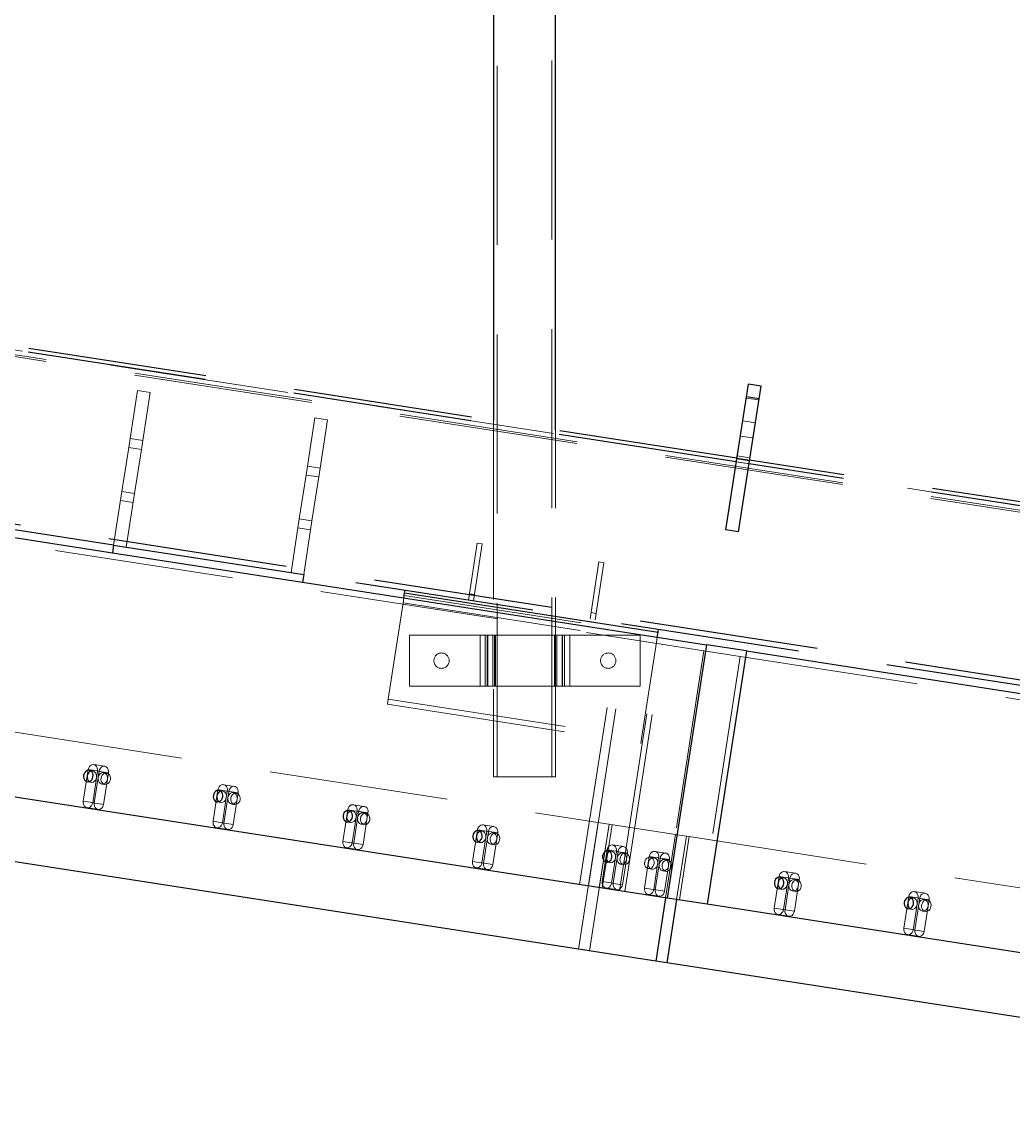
# Model space of a CAD drawing. Header units: millimetres. Extents: x 122 to 2816, y -707 to 556.
# Drawn here: x 641.64 to 648.67, y 300.63 to 308.33 of the extents above; entities that cross this region are included whole.
import ezdxf

# ---------------------------------------------------------------- set-up
doc = ezdxf.new("R2010")
doc.units = ezdxf.units.MM
doc.linetypes.add('HIDDEN', pattern=[1.905, 1.27, -0.635])

msp = doc.modelspace()

# ---------------------------------------------------------------- linework, layer by layer
at = {"color": 7, "linetype": 'HIDDEN', "lineweight": 18}
for p, q in [((645.00863, 327.067877), (645.00863, 302.976968)), ((645.397357, 302.976968), (645.397357, 327.067877)), ((666.28329, 302.133832), (627.20335, 308.183726)), ((666.285327, 302.146988), (627.205386, 308.196883)), ((627.210234, 308.228194), (666.290174, 302.1783)), ((642.40713, 305.37472), (642.460025, 305.716404)), ((642.549864, 305.702496), (642.460025, 305.716404)), ((642.496969, 305.360812), (642.549864, 305.702496)), ((646.865164, 305.648725), (646.775325, 305.662633)), ((643.664875, 305.18001), (643.717771, 305.521695)), ((643.80761, 305.507787), (643.717771, 305.521695)), ((643.754714, 305.166102), (643.80761, 305.507787)), ((644.983448, 305.503699), (644.983448, 302.976968)), ((646.750291, 305.500923), (646.84013, 305.487015)), ((645.422539, 302.976968), (645.422539, 305.435724)), ((646.82344, 305.379209), (646.733601, 305.393116)), ((642.349108, 304.999918), (642.397296, 305.311194)), ((642.397296, 305.311194), (642.40713, 305.37472)), ((642.487135, 305.297286), (642.397296, 305.311194)), ((642.496969, 305.360812), (642.40713, 305.37472)), ((642.487135, 305.297286), (642.496969, 305.360812)), ((642.438946, 304.98601), (642.487135, 305.297286)), ((646.708567, 305.231406), (646.798406, 305.217499)), ((646.799057, 305.221703), (646.709218, 305.235611)), ((646.799197, 305.222606), (646.709358, 305.236514)), ((646.801501, 305.237491), (646.711662, 305.251399)), ((643.655041, 305.116485), (643.664875, 305.18001)), ((643.754714, 305.166102), (643.664875, 305.18001)), ((643.74488, 305.102577), (643.754714, 305.166102)), ((646.795123, 305.196293), (646.705284, 305.210201)), ((643.606853, 304.805208), (643.655041, 305.116485)), ((643.74488, 305.102577), (643.655041, 305.116485)), ((643.696692, 304.791301), (643.74488, 305.102577)), ((642.290102, 304.618763), (642.349108, 304.999918)), ((642.438946, 304.98601), (642.349108, 304.999918)), ((642.429112, 304.922484), (642.339273, 304.936392)), ((642.379941, 304.604856), (642.438946, 304.98601)), ((639.995172, 304.872846), (646.475446, 303.869647)), ((643.547847, 304.424054), (643.606853, 304.805208)), ((643.696692, 304.791301), (643.606853, 304.805208)), ((643.637686, 304.410146), (643.696692, 304.791301)), ((643.686857, 304.727775), (643.597018, 304.741683)), ((644.868177, 304.63362), (644.805592, 304.229345)), ((644.904113, 304.628057), (644.841528, 304.223782)), ((644.904113, 304.628057), (644.868177, 304.63362)), ((645.730631, 304.500105), (645.668046, 304.09583)), ((645.766567, 304.494542), (645.703982, 304.090267)), ((645.766567, 304.494542), (645.730631, 304.500105)), ((644.34249, 304.209045), (644.348053, 304.244981)), ((644.350834, 304.262948), (646.147613, 303.984792)), ((644.848482, 304.268701), (644.812546, 304.274264)), ((644.23679, 303.526269), (644.34249, 304.209045)), ((644.34249, 304.209045), (646.139269, 303.930889)), ((645.710935, 304.135186), (645.675, 304.140749)), ((645.59402, 302.212255), (645.872176, 304.009034)), ((644.387926, 303.981706), (644.387926, 303.61807)), ((644.387926, 303.981706), (644.887926, 303.981706)), ((644.887926, 303.981706), (644.887926, 303.61807)), ((644.887926, 303.981706), (644.997017, 303.981706)), ((644.924289, 303.981706), (644.924289, 303.61807)), ((644.939523, 303.981706), (644.939523, 303.61807)), ((644.942471, 303.61807), (644.942471, 303.981706)), ((644.978835, 303.981706), (644.978835, 303.61807)), ((644.99112, 303.981706), (644.99112, 303.61807)), ((644.997017, 303.981706), (645.415198, 303.981706)), ((644.997017, 303.61807), (644.997017, 303.981706)), ((645.415198, 303.981706), (645.524289, 303.981706)), ((645.415198, 303.981706), (645.415198, 303.61807)), ((645.421095, 303.981706), (645.421095, 303.61807)), ((645.43338, 303.61807), (645.43338, 303.981706)), ((645.469744, 303.981706), (645.469744, 303.61807)), ((645.472692, 303.981706), (645.472692, 303.61807)), ((645.487926, 303.61807), (645.487926, 303.981706)), ((645.524289, 303.981706), (645.524289, 303.61807)), ((645.524289, 303.981706), (646.024289, 303.981706)), ((645.656581, 302.20257), (645.927783, 303.954429)), ((645.877432, 302.16838), (646.155588, 303.965159)), ((645.914228, 302.162684), (646.18543, 303.914543)), ((646.024289, 303.981706), (646.024289, 303.61807)), ((646.033569, 303.248113), (646.139269, 303.930889)), ((646.139269, 303.930889), (646.144832, 303.966824)), ((646.475446, 303.869647), (646.204244, 302.117787)), ((646.733093, 303.829761), (646.475446, 303.869647)), ((646.733093, 303.829761), (646.461891, 302.077901)), ((646.733093, 303.829761), (653.213366, 302.826561)), ((644.387926, 303.61807), (644.887926, 303.61807)), ((644.887926, 303.61807), (644.997017, 303.61807)), ((644.997017, 303.61807), (645.415198, 303.61807)), ((645.415198, 303.61807), (645.524289, 303.61807)), ((645.524289, 303.61807), (646.024289, 303.61807)), ((639.633768, 303.594911), (646.273783, 302.566982)), ((644.231227, 303.490333), (644.23679, 303.526269)), ((644.231227, 303.490333), (646.028006, 303.212177)), ((644.23679, 303.526269), (646.033569, 303.248113)), ((646.028006, 303.212177), (646.033569, 303.248113)), ((642.075341, 302.802971), (642.11011, 303.027569)), ((642.11011, 303.027569), (642.187405, 303.015603)), ((642.142531, 303.01795), (642.116766, 303.021939)), ((642.176343, 303.017315), (642.141573, 302.792718)), ((642.226779, 303.050904), (642.149485, 303.062869)), ((642.152635, 302.791005), (642.187405, 303.015603)), ((642.176343, 303.017315), (642.253637, 303.005349)), ((642.253637, 303.005349), (642.218868, 302.780752)), ((642.240437, 303.002793), (642.219825, 303.005984)), ((642.104249, 302.941083), (642.130014, 302.937095)), ((642.207308, 302.925129), (642.22792, 302.921938)), ((643.146676, 302.908496), (643.069382, 302.920462)), ((644.983448, 302.976968), (645.422539, 302.976968)), ((642.995238, 302.660564), (643.030007, 302.885161)), ((643.030007, 302.885161), (643.107302, 302.873195)), ((643.062428, 302.875542), (643.036663, 302.879531)), ((643.09624, 302.874908), (643.06147, 302.65031)), ((643.072532, 302.648598), (643.107302, 302.873195)), ((643.09624, 302.874908), (643.173534, 302.862942)), ((643.173534, 302.862942), (643.138765, 302.638345)), ((643.160334, 302.860386), (643.139722, 302.863577)), ((642.075341, 302.802971), (642.152635, 302.791005)), ((642.102199, 302.757417), (642.179493, 302.745451)), ((642.141573, 302.792718), (642.218868, 302.780752)), ((643.024146, 302.798676), (643.049911, 302.794687)), ((643.127205, 302.782722), (643.147817, 302.779531)), ((644.066573, 302.766088), (643.989279, 302.778054)), ((643.915135, 302.518156), (643.949904, 302.742753)), ((643.949904, 302.742753), (644.027198, 302.730788)), ((643.982325, 302.733135), (643.95656, 302.737123)), ((644.016137, 302.7325), (643.981367, 302.507903)), ((643.992429, 302.50619), (644.027198, 302.730788)), ((644.016137, 302.7325), (644.093431, 302.720534)), ((644.093431, 302.720534), (644.058662, 302.495937)), ((644.080231, 302.717978), (644.059619, 302.721169)), ((642.995238, 302.660564), (643.072532, 302.648598)), ((643.022096, 302.615009), (643.09939, 302.603044)), ((643.06147, 302.65031), (643.138765, 302.638345)), ((643.944043, 302.656268), (643.969808, 302.65228)), ((644.047102, 302.640314), (644.067714, 302.637123)), ((644.98647, 302.623681), (644.909176, 302.635647)), ((645.587042, 301.753375), (645.72612, 302.651765)), ((645.664336, 301.741409), (645.803414, 302.639799)), ((645.733875, 302.190604), (645.803414, 302.639799)), ((645.754487, 302.187413), (645.824026, 302.636608)), ((644.835032, 302.375748), (644.869801, 302.600346)), ((644.869801, 302.600346), (644.947095, 302.58838)), ((644.902222, 302.590727), (644.876457, 302.594716)), ((644.936034, 302.590093), (644.901264, 302.365495)), ((644.912326, 302.363783), (644.947095, 302.58838)), ((644.936034, 302.590093), (645.013328, 302.578127)), ((645.013328, 302.578127), (644.978558, 302.353529)), ((645.000128, 302.575571), (644.979516, 302.578761)), ((646.273783, 302.566982), (646.204244, 302.117787)), ((646.351077, 302.555016), (646.273783, 302.566982)), ((646.351077, 302.555016), (646.281538, 302.105822)), ((646.371689, 302.551825), (646.30215, 302.102631)), ((646.371689, 302.551825), (646.351077, 302.555016)), ((646.371689, 302.551825), (653.011703, 301.523897)), ((643.915135, 302.518156), (643.992429, 302.50619)), ((643.941992, 302.472602), (644.019287, 302.460636)), ((643.981367, 302.507903), (644.058662, 302.495937)), ((644.86394, 302.513861), (644.889705, 302.509872)), ((644.966999, 302.497906), (644.987611, 302.494716)), ((645.754929, 302.233341), (645.789698, 302.457938)), ((645.789698, 302.457938), (645.866992, 302.445973)), ((645.822119, 302.44832), (645.796354, 302.452308)), ((645.906367, 302.481273), (645.829073, 302.493239)), ((644.835032, 302.375748), (644.912326, 302.363783)), ((645.855931, 302.447685), (645.821161, 302.223088)), ((645.832223, 302.221375), (645.866992, 302.445973)), ((645.855931, 302.447685), (645.933225, 302.435719)), ((645.933225, 302.435719), (645.898455, 302.211122)), ((645.920025, 302.433163), (645.899413, 302.436354)), ((646.053571, 302.187109), (646.08834, 302.411706)), ((646.08834, 302.411706), (646.165635, 302.39974)), ((646.120761, 302.402087), (646.094996, 302.406076)), ((646.154573, 302.401453), (646.119803, 302.176855)), ((646.205009, 302.435041), (646.127715, 302.447007)), ((646.130865, 302.175143), (646.165635, 302.39974)), ((646.154573, 302.401453), (646.231867, 302.389487)), ((646.231867, 302.389487), (646.197098, 302.16489)), ((646.218667, 302.386931), (646.198055, 302.390122)), ((644.861889, 302.330194), (644.939184, 302.318229)), ((644.901264, 302.365495), (644.978558, 302.353529)), ((645.783837, 302.371453), (645.809602, 302.367465)), ((645.886896, 302.355499), (645.907508, 302.352308)), ((646.082479, 302.325221), (646.108244, 302.321232)), ((646.185538, 302.309267), (646.20615, 302.306076)), ((647.124906, 302.292634), (647.047612, 302.304599)), ((645.754929, 302.233341), (645.832223, 302.221375)), ((645.821161, 302.223088), (645.898455, 302.211122)), ((646.973468, 302.044701), (647.008237, 302.269298)), ((647.008237, 302.269298), (647.085532, 302.257333)), ((647.040658, 302.25968), (647.014893, 302.263668)), ((647.07447, 302.259045), (647.0397, 302.034448)), ((647.050762, 302.032735), (647.085532, 302.257333)), ((647.07447, 302.259045), (647.151764, 302.247079)), ((647.151764, 302.247079), (647.116995, 302.022482)), ((647.138564, 302.244523), (647.117952, 302.247714)), ((645.781786, 302.187787), (645.859081, 302.175821)), ((646.053571, 302.187109), (646.130865, 302.175143)), ((646.080429, 302.141554), (646.157723, 302.129589)), ((646.119803, 302.176855), (646.197098, 302.16489)), ((647.002376, 302.182813), (647.028141, 302.178825)), ((647.105435, 302.166859), (647.126047, 302.163668)), ((648.044803, 302.150226), (647.967509, 302.162192)), ((647.893365, 301.902294), (647.928134, 302.126891)), ((647.928134, 302.126891), (648.005428, 302.114925)), ((647.960555, 302.117272), (647.93479, 302.121261)), ((647.994367, 302.116638), (647.959597, 301.89204)), ((647.970659, 301.890328), (648.005428, 302.114925)), ((647.994367, 302.116638), (648.071661, 302.104672)), ((648.071661, 302.104672), (648.036892, 301.880074)), ((648.058461, 302.102116), (648.037849, 302.105306)), ((646.973468, 302.044701), (647.050762, 302.032735)), ((647.000326, 301.999147), (647.07762, 301.987181)), ((647.0397, 302.034448), (647.116995, 302.022482)), ((647.922273, 302.040406), (647.948038, 302.036417)), ((648.025332, 302.024451), (648.045944, 302.021261)), ((647.893365, 301.902294), (647.970659, 301.890328)), ((647.920222, 301.856739), (647.997517, 301.844774)), ((647.959597, 301.89204), (648.036892, 301.880074))]:
    msp.add_line(p, q, dxfattribs=at)
at = {"color": 7, "linetype": 'Continuous', "lineweight": 25}
for p, q in [((645.422539, 305.435724), (645.422539, 309.217601)), ((644.983448, 309.149626), (644.983448, 305.503699)), ((646.776715, 305.671617), (646.790623, 305.761456)), ((646.880462, 305.747548), (646.790623, 305.761456)), ((646.866554, 305.657709), (646.880462, 305.747548)), ((646.630683, 304.728308), (646.776715, 305.671617)), ((646.720522, 304.7144), (646.866554, 305.657709)), ((646.866554, 305.657709), (646.776715, 305.671617)), ((640.038922, 304.912069), (642.281757, 304.56486)), ((646.720522, 304.7144), (646.630683, 304.728308)), ((642.290102, 304.618763), (642.281757, 304.56486)), ((642.290102, 304.618763), (643.637686, 304.410146)), ((642.281757, 304.56486), (643.629341, 304.356243)), ((643.637686, 304.410146), (643.629341, 304.356243)), ((643.629341, 304.356243), (646.493431, 303.912858)), ((644.353616, 304.280916), (644.356397, 304.298884)), ((644.348053, 304.244981), (644.353616, 304.280916)), ((644.353616, 304.280916), (646.150395, 304.00276)), ((646.144832, 303.966824), (646.150395, 304.00276)), ((646.150395, 304.00276), (646.153176, 304.020728)), ((646.493431, 303.912858), (646.215275, 302.11608)), ((646.776843, 303.868984), (646.493431, 303.912858)), ((646.776843, 303.868984), (646.498687, 302.072205)), ((646.776843, 303.868984), (649.019678, 303.521775)), ((646.215275, 302.11608), (639.760766, 303.11529)), ((646.134705, 301.668593), (639.474078, 302.699712)), ((646.204244, 302.117787), (646.134705, 301.668593)), ((646.281538, 302.105822), (646.211999, 301.656627)), ((646.498687, 302.072205), (646.215275, 302.11608)), ((652.953195, 301.072994), (646.498687, 302.072205)), ((646.211999, 301.656627), (646.134705, 301.668593)), ((652.872625, 300.625507), (646.211999, 301.656627))]:
    msp.add_line(p, q, dxfattribs=at)
at = {"color": 8, "linetype": 'HIDDEN', "lineweight": 25}
for p, q in [((646.705284, 305.210201), (630.5656, 307.708756)), ((666.290174, 302.1783), (646.795123, 305.196293))]:
    msp.add_line(p, q, dxfattribs=at)
at = {"color": 7, "linetype": 'HIDDEN', "lineweight": 25}
for p, q in [((646.709358, 305.236514), (630.652623, 307.722228)), ((666.103322, 300.971311), (627.023382, 307.021205)), ((642.290102, 304.618763), (636.899765, 305.453232)), ((666.294248, 302.204613), (646.799197, 305.222606)), ((649.028023, 303.575678), (643.637686, 304.410146))]:
    msp.add_line(p, q, dxfattribs=at)
at = {"color": 7, "linetype": 'Continuous', "lineweight": 25, "flags": 128}
for points in [[(642.143624, 302.976384), (642.144046, 302.987982), (642.141751, 302.999055), (642.136924, 303.008707), (642.129958, 303.016155), (642.121416, 303.020797), (642.11199, 303.022257), (642.102444, 303.020415), (642.093551, 303.015421), (642.086032, 303.007681), (642.080496, 302.99782), (642.077392, 302.986638), (642.07697, 302.97504), (642.079265, 302.963967), (642.084092, 302.954315), (642.091058, 302.946867), (642.0996, 302.942225), (642.109026, 302.940765), (642.118572, 302.942607), (642.127465, 302.947601), (642.134984, 302.955341), (642.14052, 302.965202), (642.143624, 302.976384)], [(643.063521, 302.833977), (643.063943, 302.845574), (643.061648, 302.856647), (643.056821, 302.866299), (643.049855, 302.873748), (643.041313, 302.87839), (643.031887, 302.879849), (643.022341, 302.878007), (643.013448, 302.873014), (643.005929, 302.865273), (643.000393, 302.855412), (642.997289, 302.84423), (642.996867, 302.832633), (642.999162, 302.82156), (643.003988, 302.811908), (643.010955, 302.804459), (643.019497, 302.799817), (643.028923, 302.798358), (643.038469, 302.8002), (643.047362, 302.805193), (643.05488, 302.812934), (643.060417, 302.822795), (643.063521, 302.833977)], [(643.983418, 302.691569), (643.98384, 302.703167), (643.981545, 302.71424), (643.976718, 302.723892), (643.969752, 302.73134), (643.96121, 302.735982), (643.951784, 302.737442), (643.942238, 302.7356), (643.933345, 302.730606), (643.925826, 302.722865), (643.92029, 302.713005), (643.917186, 302.701823), (643.916764, 302.690225), (643.919059, 302.679152), (643.923885, 302.6695), (643.930852, 302.662051), (643.939394, 302.657409), (643.94882, 302.65595), (643.958366, 302.657792), (643.967259, 302.662786), (643.974777, 302.670526), (643.980313, 302.680387), (643.983418, 302.691569)], [(644.903315, 302.549162), (644.903737, 302.560759), (644.901442, 302.571832), (644.896615, 302.581484), (644.889649, 302.588933), (644.881107, 302.593575), (644.871681, 302.595034), (644.862135, 302.593192), (644.853242, 302.588199), (644.845723, 302.580458), (644.840187, 302.570597), (644.837082, 302.559415), (644.836661, 302.547818), (644.838956, 302.536744), (644.843782, 302.527092), (644.850749, 302.519644), (644.859291, 302.515002), (644.868717, 302.513543), (644.878263, 302.515384), (644.887155, 302.520378), (644.894674, 302.528119), (644.90021, 302.53798), (644.903315, 302.549162)], [(645.823212, 302.406754), (645.823634, 302.418351), (645.821339, 302.429425), (645.816512, 302.439077), (645.809546, 302.446525), (645.801003, 302.451167), (645.791578, 302.452626), (645.782032, 302.450785), (645.773139, 302.445791), (645.76562, 302.43805), (645.760084, 302.428189), (645.756979, 302.417007), (645.756558, 302.40541), (645.758853, 302.394337), (645.763679, 302.384685), (645.770646, 302.377236), (645.779188, 302.372594), (645.788614, 302.371135), (645.79816, 302.372977), (645.807052, 302.37797), (645.814571, 302.385711), (645.820107, 302.395572), (645.823212, 302.406754)], [(647.041751, 302.218114), (647.042173, 302.229712), (647.039878, 302.240785), (647.035051, 302.250437), (647.028085, 302.257885), (647.019543, 302.262527), (647.010117, 302.263987), (647.000571, 302.262145), (646.991678, 302.257151), (646.984159, 302.249411), (646.978623, 302.23955), (646.975519, 302.228368), (646.975097, 302.21677), (646.977392, 302.205697), (646.982218, 302.196045), (646.989185, 302.188596), (646.997727, 302.183954), (647.007153, 302.182495), (647.016699, 302.184337), (647.025592, 302.189331), (647.03311, 302.197071), (647.038647, 302.206932), (647.041751, 302.218114)], [(647.961648, 302.075707), (647.96207, 302.087304), (647.959775, 302.098377), (647.954948, 302.108029), (647.947982, 302.115478), (647.93944, 302.12012), (647.930014, 302.121579), (647.920468, 302.119737), (647.911575, 302.114744), (647.904056, 302.107003), (647.89852, 302.097142), (647.895416, 302.08596), (647.894994, 302.074363), (647.897289, 302.063289), (647.902115, 302.053638), (647.909082, 302.046189), (647.917624, 302.041547), (647.92705, 302.040088), (647.936596, 302.041929), (647.945489, 302.046923), (647.953007, 302.054664), (647.958543, 302.064525), (647.961648, 302.075707)]]:
    msp.add_lwpolyline(points, dxfattribs=at)
at = {"color": 7, "linetype": 'HIDDEN', "lineweight": 18, "flags": 128}
for points in [[(642.11011, 303.027569), (642.113215, 303.038751), (642.118751, 303.048611), (642.12627, 303.056352), (642.135163, 303.061346), (642.144708, 303.063188), (642.154134, 303.061728), (642.162677, 303.057086), (642.169643, 303.049638), (642.174469, 303.039986), (642.176765, 303.028913), (642.176343, 303.017315)], [(642.129156, 303.01676), (642.137755, 303.018268), (642.14718, 303.016809), (642.155723, 303.012167), (642.162689, 303.004718), (642.167516, 302.995066), (642.169811, 302.983993), (642.169389, 302.972396), (642.166284, 302.961214), (642.160748, 302.951353), (642.153229, 302.943612), (642.144337, 302.938619), (642.134791, 302.936777), (642.125365, 302.938236), (642.117625, 302.942273)], [(642.180451, 302.970683), (642.183555, 302.981865), (642.189091, 302.991726), (642.19661, 302.999467), (642.205503, 303.004461), (642.215049, 303.006302), (642.224475, 303.004843), (642.233017, 303.000201), (642.239983, 302.992752), (642.24481, 302.983101), (642.247105, 302.972027), (642.246683, 302.96043), (642.243579, 302.949248), (642.238043, 302.939387), (642.230524, 302.931646), (642.221631, 302.926653), (642.212085, 302.924811), (642.202659, 302.92627), (642.194117, 302.930912), (642.187151, 302.938361), (642.182324, 302.948013), (642.180029, 302.959086), (642.180451, 302.970683)], [(642.187405, 303.015603), (642.190509, 303.026785), (642.196045, 303.036646), (642.203564, 303.044386), (642.212457, 303.04938), (642.222003, 303.051222), (642.231429, 303.049763), (642.239971, 303.045121), (642.246937, 303.037672), (642.251764, 303.02802), (642.254059, 303.016947), (642.253637, 303.005349)], [(642.201062, 302.967492), (642.204167, 302.978675), (642.209703, 302.988535), (642.217222, 302.996276), (642.226115, 303.00127), (642.235661, 303.003111), (642.245087, 303.001652), (642.253629, 302.99701), (642.260595, 302.989562), (642.265422, 302.97991), (642.267717, 302.968837), (642.267295, 302.957239), (642.26419, 302.946057), (642.258654, 302.936196), (642.251135, 302.928455), (642.242243, 302.923462), (642.232697, 302.92162), (642.223271, 302.923079), (642.214729, 302.927721), (642.207762, 302.93517), (642.202936, 302.944822), (642.200641, 302.955895), (642.201062, 302.967492)], [(643.030007, 302.885161), (643.033112, 302.896343), (643.038648, 302.906204), (643.046167, 302.913945), (643.055059, 302.918938), (643.064605, 302.92078), (643.074031, 302.919321), (643.082574, 302.914679), (643.08954, 302.90723), (643.094366, 302.897578), (643.096662, 302.886505), (643.09624, 302.874908)], [(643.049053, 302.874352), (643.057652, 302.87586), (643.067077, 302.874401), (643.07562, 302.869759), (643.082586, 302.862311), (643.087412, 302.852659), (643.089708, 302.841586), (643.089286, 302.829988), (643.086181, 302.818806), (643.080645, 302.808945), (643.073126, 302.801205), (643.064234, 302.796211), (643.054688, 302.794369), (643.045262, 302.795828), (643.037522, 302.799866)], [(643.100348, 302.828276), (643.103452, 302.839458), (643.108988, 302.849319), (643.116507, 302.857059), (643.1254, 302.862053), (643.134946, 302.863895), (643.144372, 302.862435), (643.152914, 302.857794), (643.15988, 302.850345), (643.164707, 302.840693), (643.167002, 302.82962), (643.16658, 302.818022), (643.163476, 302.80684), (643.157939, 302.796979), (643.150421, 302.789239), (643.141528, 302.784245), (643.131982, 302.782403), (643.122556, 302.783863), (643.114014, 302.788505), (643.107047, 302.795953), (643.102221, 302.805605), (643.099926, 302.816678), (643.100348, 302.828276)], [(643.107302, 302.873195), (643.110406, 302.884377), (643.115942, 302.894238), (643.123461, 302.901979), (643.132354, 302.906972), (643.1419, 302.908814), (643.151326, 302.907355), (643.159868, 302.902713), (643.166834, 302.895264), (643.171661, 302.885612), (643.173956, 302.874539), (643.173534, 302.862942)], [(643.120959, 302.825085), (643.124064, 302.836267), (643.1296, 302.846128), (643.137119, 302.853869), (643.146012, 302.858862), (643.155558, 302.860704), (643.164983, 302.859245), (643.173526, 302.854603), (643.180492, 302.847154), (643.185319, 302.837502), (643.187614, 302.826429), (643.187192, 302.814832), (643.184087, 302.803649), (643.178551, 302.793789), (643.171032, 302.786048), (643.16214, 302.781054), (643.152594, 302.779213), (643.143168, 302.780672), (643.134626, 302.785314), (643.127659, 302.792762), (643.122833, 302.802414), (643.120538, 302.813487), (643.120959, 302.825085)], [(642.141573, 302.792718), (642.138469, 302.781536), (642.132933, 302.771675), (642.125414, 302.763934), (642.116521, 302.758941), (642.106975, 302.757099), (642.097549, 302.758558), (642.089007, 302.7632), (642.082041, 302.770649), (642.077214, 302.780301), (642.074919, 302.791374), (642.075341, 302.802971)], [(642.218868, 302.780752), (642.215763, 302.76957), (642.210227, 302.759709), (642.202708, 302.751968), (642.193815, 302.746975), (642.18427, 302.745133), (642.174844, 302.746592), (642.166301, 302.751234), (642.159335, 302.758683), (642.154509, 302.768335), (642.152213, 302.779408), (642.152635, 302.791005)], [(643.949904, 302.742753), (643.953009, 302.753936), (643.958545, 302.763796), (643.966064, 302.771537), (643.974956, 302.776531), (643.984502, 302.778372), (643.993928, 302.776913), (644.00247, 302.772271), (644.009437, 302.764823), (644.014263, 302.755171), (644.016559, 302.744097), (644.016137, 302.7325)], [(644.027198, 302.730788), (644.030303, 302.74197), (644.035839, 302.751831), (644.043358, 302.759571), (644.052251, 302.764565), (644.061797, 302.766407), (644.071222, 302.764947), (644.079765, 302.760305), (644.086731, 302.752857), (644.091558, 302.743205), (644.093853, 302.732132), (644.093431, 302.720534)], [(643.96895, 302.731945), (643.977548, 302.733453), (643.986974, 302.731994), (643.995517, 302.727352), (644.002483, 302.719903), (644.007309, 302.710251), (644.009605, 302.699178), (644.009183, 302.687581), (644.006078, 302.676399), (644.000542, 302.666538), (643.993023, 302.658797), (643.984131, 302.653803), (643.974585, 302.651962), (643.965159, 302.653421), (643.957419, 302.657458)], [(644.020245, 302.685868), (644.023349, 302.69705), (644.028885, 302.706911), (644.036404, 302.714652), (644.045297, 302.719645), (644.054843, 302.721487), (644.064269, 302.720028), (644.072811, 302.715386), (644.079777, 302.707937), (644.084604, 302.698285), (644.086899, 302.687212), (644.086477, 302.675615), (644.083372, 302.664433), (644.077836, 302.654572), (644.070318, 302.646831), (644.061425, 302.641838), (644.051879, 302.639996), (644.042453, 302.641455), (644.033911, 302.646097), (644.026944, 302.653546), (644.022118, 302.663198), (644.019823, 302.674271), (644.020245, 302.685868)], [(644.040856, 302.682677), (644.043961, 302.693859), (644.049497, 302.70372), (644.057016, 302.711461), (644.065909, 302.716454), (644.075455, 302.718296), (644.08488, 302.716837), (644.093423, 302.712195), (644.100389, 302.704746), (644.105215, 302.695095), (644.107511, 302.684021), (644.107089, 302.672424), (644.103984, 302.661242), (644.098448, 302.651381), (644.090929, 302.64364), (644.082037, 302.638647), (644.072491, 302.636805), (644.063065, 302.638264), (644.054523, 302.642906), (644.047556, 302.650355), (644.04273, 302.660007), (644.040435, 302.67108), (644.040856, 302.682677)], [(643.06147, 302.65031), (643.058366, 302.639128), (643.05283, 302.629267), (643.045311, 302.621527), (643.036418, 302.616533), (643.026872, 302.614691), (643.017446, 302.616151), (643.008904, 302.620792), (643.001938, 302.628241), (642.997111, 302.637893), (642.994816, 302.648966), (642.995238, 302.660564)], [(643.138765, 302.638345), (643.13566, 302.627162), (643.130124, 302.617302), (643.122605, 302.609561), (643.113712, 302.604567), (643.104166, 302.602726), (643.094741, 302.604185), (643.086198, 302.608827), (643.079232, 302.616275), (643.074406, 302.625927), (643.07211, 302.637), (643.072532, 302.648598)], [(644.869801, 302.600346), (644.872906, 302.611528), (644.878442, 302.621389), (644.885961, 302.62913), (644.894853, 302.634123), (644.904399, 302.635965), (644.913825, 302.634506), (644.922367, 302.629864), (644.929334, 302.622415), (644.93416, 302.612763), (644.936455, 302.60169), (644.936034, 302.590093)], [(644.947095, 302.58838), (644.9502, 302.599562), (644.955736, 302.609423), (644.963255, 302.617164), (644.972148, 302.622157), (644.981694, 302.623999), (644.991119, 302.62254), (644.999662, 302.617898), (645.006628, 302.610449), (645.011454, 302.600797), (645.01375, 302.589724), (645.013328, 302.578127)], [(644.888847, 302.589537), (644.897445, 302.591045), (644.906871, 302.589586), (644.915413, 302.584944), (644.92238, 302.577496), (644.927206, 302.567844), (644.929502, 302.55677), (644.92908, 302.545173), (644.925975, 302.533991), (644.920439, 302.52413), (644.91292, 302.516389), (644.904028, 302.511396), (644.894482, 302.509554), (644.885056, 302.511013), (644.877316, 302.515051)], [(644.940141, 302.543461), (644.943246, 302.554643), (644.948782, 302.564504), (644.956301, 302.572244), (644.965194, 302.577238), (644.97474, 302.57908), (644.984166, 302.57762), (644.992708, 302.572978), (644.999674, 302.56553), (645.004501, 302.555878), (645.006796, 302.544805), (645.006374, 302.533207), (645.003269, 302.522025), (644.997733, 302.512164), (644.990214, 302.504424), (644.981322, 302.49943), (644.971776, 302.497588), (644.96235, 302.499048), (644.953808, 302.503689), (644.946841, 302.511138), (644.942015, 302.52079), (644.93972, 302.531863), (644.940141, 302.543461)], [(644.960753, 302.54027), (644.963858, 302.551452), (644.969394, 302.561313), (644.976913, 302.569053), (644.985806, 302.574047), (644.995351, 302.575889), (645.004777, 302.574429), (645.01332, 302.569788), (645.020286, 302.562339), (645.025112, 302.552687), (645.027408, 302.541614), (645.026986, 302.530016), (645.023881, 302.518834), (645.018345, 302.508973), (645.010826, 302.501233), (645.001934, 302.496239), (644.992388, 302.494397), (644.982962, 302.495857), (644.97442, 302.500499), (644.967453, 302.507947), (644.962627, 302.517599), (644.960331, 302.528672), (644.960753, 302.54027)], [(643.981367, 302.507903), (643.978263, 302.496721), (643.972727, 302.48686), (643.965208, 302.479119), (643.956315, 302.474126), (643.946769, 302.472284), (643.937343, 302.473743), (643.928801, 302.478385), (643.921835, 302.485834), (643.917008, 302.495485), (643.914713, 302.506559), (643.915135, 302.518156)], [(644.058662, 302.495937), (644.055557, 302.484755), (644.050021, 302.474894), (644.042502, 302.467153), (644.033609, 302.46216), (644.024063, 302.460318), (644.014637, 302.461777), (644.006095, 302.466419), (643.999129, 302.473868), (643.994302, 302.48352), (643.992007, 302.494593), (643.992429, 302.50619)], [(645.789698, 302.457938), (645.792803, 302.46912), (645.798339, 302.478981), (645.805858, 302.486722), (645.81475, 302.491715), (645.824296, 302.493557), (645.833722, 302.492098), (645.842264, 302.487456), (645.849231, 302.480007), (645.854057, 302.470356), (645.856352, 302.459282), (645.855931, 302.447685)], [(645.866992, 302.445973), (645.870097, 302.457155), (645.875633, 302.467015), (645.883152, 302.474756), (645.892045, 302.47975), (645.90159, 302.481591), (645.911016, 302.480132), (645.919559, 302.47549), (645.926525, 302.468042), (645.931351, 302.45839), (645.933647, 302.447317), (645.933225, 302.435719)], [(644.901264, 302.365495), (644.89816, 302.354313), (644.892624, 302.344452), (644.885105, 302.336711), (644.876212, 302.331718), (644.866666, 302.329876), (644.85724, 302.331335), (644.848698, 302.335977), (644.841731, 302.343426), (644.836905, 302.353078), (644.83461, 302.364151), (644.835032, 302.375748)], [(645.808744, 302.44713), (645.817342, 302.448638), (645.826768, 302.447179), (645.83531, 302.442537), (645.842277, 302.435088), (645.847103, 302.425436), (645.849399, 302.414363), (645.848977, 302.402765), (645.845872, 302.391583), (645.840336, 302.381723), (645.832817, 302.373982), (645.823925, 302.368988), (645.814379, 302.367147), (645.804953, 302.368606), (645.797213, 302.372643)], [(645.860038, 302.401053), (645.863143, 302.412235), (645.868679, 302.422096), (645.876198, 302.429837), (645.885091, 302.43483), (645.894637, 302.436672), (645.904062, 302.435213), (645.912605, 302.430571), (645.919571, 302.423122), (645.924398, 302.41347), (645.926693, 302.402397), (645.926271, 302.3908), (645.923166, 302.379618), (645.91763, 302.369757), (645.910111, 302.362016), (645.901219, 302.357022), (645.891673, 302.355181), (645.882247, 302.35664), (645.873705, 302.361282), (645.866738, 302.368731), (645.861912, 302.378382), (645.859617, 302.389456), (645.860038, 302.401053)], [(645.88065, 302.397862), (645.883755, 302.409044), (645.889291, 302.418905), (645.89681, 302.426646), (645.905702, 302.431639), (645.915248, 302.433481), (645.924674, 302.432022), (645.933216, 302.42738), (645.940183, 302.419931), (645.945009, 302.410279), (645.947305, 302.399206), (645.946883, 302.387609), (645.943778, 302.376427), (645.938242, 302.366566), (645.930723, 302.358825), (645.921831, 302.353832), (645.912285, 302.35199), (645.902859, 302.353449), (645.894317, 302.358091), (645.88735, 302.36554), (645.882524, 302.375192), (645.880228, 302.386265), (645.88065, 302.397862)], [(646.121854, 302.360522), (646.122276, 302.372119), (646.119981, 302.383192), (646.115154, 302.392844), (646.108188, 302.400293), (646.099646, 302.404935), (646.09022, 302.406394), (646.080674, 302.404552), (646.071781, 302.399559), (646.064262, 302.391818), (646.058726, 302.381957), (646.055622, 302.370775), (646.0552, 302.359178), (646.057495, 302.348105), (646.062322, 302.338453), (646.069288, 302.331004), (646.07783, 302.326362), (646.087256, 302.324903), (646.096802, 302.326745), (646.105695, 302.331738), (646.113214, 302.339479), (646.11875, 302.34934), (646.121854, 302.360522)], [(646.081386, 302.366787), (646.084491, 302.377969), (646.090027, 302.387829), (646.097546, 302.39557), (646.106439, 302.400564), (646.115985, 302.402406), (646.12541, 302.400946), (646.133953, 302.396304), (646.140919, 302.388856), (646.145746, 302.379204), (646.148041, 302.368131), (646.147619, 302.356533), (646.144514, 302.345351), (646.138978, 302.33549), (646.131459, 302.32775), (646.122567, 302.322756), (646.113021, 302.320914), (646.103595, 302.322373), (646.095053, 302.327015), (646.088086, 302.334464), (646.08326, 302.344116), (646.080965, 302.355189), (646.081386, 302.366787)], [(646.08834, 302.411706), (646.091445, 302.422888), (646.096981, 302.432749), (646.1045, 302.44049), (646.113393, 302.445483), (646.122938, 302.447325), (646.132364, 302.445866), (646.140907, 302.441224), (646.147873, 302.433775), (646.152699, 302.424123), (646.154995, 302.41305), (646.154573, 302.401453)], [(646.158681, 302.354821), (646.161785, 302.366003), (646.167321, 302.375864), (646.17484, 302.383604), (646.183733, 302.388598), (646.193279, 302.39044), (646.202705, 302.388981), (646.211247, 302.384339), (646.218213, 302.37689), (646.22304, 302.367238), (646.225335, 302.356165), (646.224913, 302.344567), (646.221809, 302.333385), (646.216273, 302.323524), (646.208754, 302.315784), (646.199861, 302.31079), (646.190315, 302.308948), (646.180889, 302.310408), (646.172347, 302.31505), (646.165381, 302.322498), (646.160554, 302.33215), (646.158259, 302.343223), (646.158681, 302.354821)], [(646.165635, 302.39974), (646.168739, 302.410922), (646.174275, 302.420783), (646.181794, 302.428524), (646.190687, 302.433517), (646.200233, 302.435359), (646.209659, 302.4339), (646.218201, 302.429258), (646.225167, 302.421809), (646.229994, 302.412158), (646.232289, 302.401084), (646.231867, 302.389487)], [(646.179292, 302.35163), (646.182397, 302.362812), (646.187933, 302.372673), (646.195452, 302.380414), (646.204345, 302.385407), (646.213891, 302.387249), (646.223317, 302.38579), (646.231859, 302.381148), (646.238825, 302.373699), (646.243652, 302.364047), (646.245947, 302.352974), (646.245525, 302.341377), (646.24242, 302.330194), (646.236884, 302.320334), (646.229365, 302.312593), (646.220473, 302.307599), (646.210927, 302.305758), (646.201501, 302.307217), (646.192959, 302.311859), (646.185992, 302.319307), (646.181166, 302.328959), (646.178871, 302.340032), (646.179292, 302.35163)], [(644.978558, 302.353529), (644.975454, 302.342347), (644.969918, 302.332486), (644.962399, 302.324746), (644.953506, 302.319752), (644.94396, 302.31791), (644.934534, 302.31937), (644.925992, 302.324012), (644.919026, 302.33146), (644.914199, 302.341112), (644.911904, 302.352185), (644.912326, 302.363783)], [(647.008237, 302.269298), (647.011342, 302.280481), (647.016878, 302.290341), (647.024397, 302.298082), (647.033289, 302.303076), (647.042835, 302.304917), (647.052261, 302.303458), (647.060803, 302.298816), (647.06777, 302.291368), (647.072596, 302.281716), (647.074892, 302.270643), (647.07447, 302.259045)], [(645.821161, 302.223088), (645.818056, 302.211905), (645.81252, 302.202045), (645.805002, 302.194304), (645.796109, 302.18931), (645.786563, 302.187469), (645.777137, 302.188928), (645.768595, 302.19357), (645.761628, 302.201018), (645.756802, 302.21067), (645.754507, 302.221744), (645.754929, 302.233341)], [(645.898455, 302.211122), (645.895351, 302.19994), (645.889815, 302.190079), (645.882296, 302.182338), (645.873403, 302.177345), (645.863857, 302.175503), (645.854431, 302.176962), (645.845889, 302.181604), (645.838923, 302.189053), (645.834096, 302.198705), (645.831801, 302.209778), (645.832223, 302.221375)], [(647.027283, 302.25849), (647.035882, 302.259998), (647.045307, 302.258539), (647.05385, 302.253897), (647.060816, 302.246448), (647.065642, 302.236796), (647.067938, 302.225723), (647.067516, 302.214126), (647.064411, 302.202944), (647.058875, 302.193083), (647.051356, 302.185342), (647.042464, 302.180348), (647.032918, 302.178507), (647.023492, 302.179966), (647.015752, 302.184003)], [(647.078578, 302.212413), (647.081682, 302.223595), (647.087218, 302.233456), (647.094737, 302.241197), (647.10363, 302.24619), (647.113176, 302.248032), (647.122602, 302.246573), (647.131144, 302.241931), (647.13811, 302.234482), (647.142937, 302.22483), (647.145232, 302.213757), (647.14481, 302.20216), (647.141706, 302.190978), (647.136169, 302.181117), (647.128651, 302.173376), (647.119758, 302.168383), (647.110212, 302.166541), (647.100786, 302.168), (647.092244, 302.172642), (647.085277, 302.180091), (647.080451, 302.189743), (647.078156, 302.200816), (647.078578, 302.212413)], [(647.085532, 302.257333), (647.088636, 302.268515), (647.094172, 302.278376), (647.101691, 302.286116), (647.110584, 302.29111), (647.12013, 302.292952), (647.129556, 302.291492), (647.138098, 302.28685), (647.145064, 302.279402), (647.149891, 302.26975), (647.152186, 302.258677), (647.151764, 302.247079)], [(647.099189, 302.209222), (647.102294, 302.220404), (647.10783, 302.230265), (647.115349, 302.238006), (647.124242, 302.243), (647.133788, 302.244841), (647.143213, 302.243382), (647.151756, 302.23874), (647.158722, 302.231291), (647.163549, 302.22164), (647.165844, 302.210566), (647.165422, 302.198969), (647.162317, 302.187787), (647.156781, 302.177926), (647.149262, 302.170185), (647.14037, 302.165192), (647.130824, 302.16335), (647.121398, 302.164809), (647.112856, 302.169451), (647.105889, 302.1769), (647.101063, 302.186552), (647.098768, 302.197625), (647.099189, 302.209222)], [(646.119803, 302.176855), (646.116699, 302.165673), (646.111163, 302.155812), (646.103644, 302.148072), (646.094751, 302.143078), (646.085205, 302.141236), (646.075779, 302.142696), (646.067237, 302.147338), (646.060271, 302.154786), (646.055444, 302.164438), (646.053149, 302.175511), (646.053571, 302.187109)], [(646.197098, 302.16489), (646.193993, 302.153707), (646.188457, 302.143847), (646.180938, 302.136106), (646.172045, 302.131112), (646.162499, 302.129271), (646.153074, 302.13073), (646.144531, 302.135372), (646.137565, 302.14282), (646.132739, 302.152472), (646.130443, 302.163545), (646.130865, 302.175143)], [(647.928134, 302.126891), (647.931239, 302.138073), (647.936775, 302.147934), (647.944294, 302.155675), (647.953186, 302.160668), (647.962732, 302.16251), (647.972158, 302.161051), (647.9807, 302.156409), (647.987667, 302.14896), (647.992493, 302.139308), (647.994789, 302.128235), (647.994367, 302.116638)], [(648.005428, 302.114925), (648.008533, 302.126107), (648.014069, 302.135968), (648.021588, 302.143709), (648.030481, 302.148702), (648.040027, 302.150544), (648.049452, 302.149085), (648.057995, 302.144443), (648.064961, 302.136994), (648.069788, 302.127342), (648.072083, 302.116269), (648.071661, 302.104672)], [(647.94718, 302.116082), (647.955778, 302.11759), (647.965204, 302.116131), (647.973747, 302.111489), (647.980713, 302.104041), (647.985539, 302.094389), (647.987835, 302.083315), (647.987413, 302.071718), (647.984308, 302.060536), (647.978772, 302.050675), (647.971253, 302.042934), (647.962361, 302.037941), (647.952815, 302.036099), (647.943389, 302.037558), (647.935649, 302.041596)], [(647.998475, 302.070006), (648.001579, 302.081188), (648.007115, 302.091049), (648.014634, 302.098789), (648.023527, 302.103783), (648.033073, 302.105625), (648.042499, 302.104165), (648.051041, 302.099523), (648.058007, 302.092075), (648.062834, 302.082423), (648.065129, 302.07135), (648.064707, 302.059752), (648.061602, 302.04857), (648.056066, 302.038709), (648.048548, 302.030969), (648.039655, 302.025975), (648.030109, 302.024133), (648.020683, 302.025593), (648.012141, 302.030234), (648.005174, 302.037683), (648.000348, 302.047335), (647.998053, 302.058408), (647.998475, 302.070006)], [(648.019086, 302.066815), (648.022191, 302.077997), (648.027727, 302.087858), (648.035246, 302.095598), (648.044139, 302.100592), (648.053685, 302.102434), (648.06311, 302.100975), (648.071653, 302.096333), (648.078619, 302.088884), (648.083445, 302.079232), (648.085741, 302.068159), (648.085319, 302.056561), (648.082214, 302.045379), (648.076678, 302.035518), (648.069159, 302.027778), (648.060267, 302.022784), (648.050721, 302.020942), (648.041295, 302.022402), (648.032753, 302.027044), (648.025786, 302.034492), (648.02096, 302.044144), (648.018665, 302.055217), (648.019086, 302.066815)], [(647.0397, 302.034448), (647.036596, 302.023266), (647.03106, 302.013405), (647.023541, 302.005664), (647.014648, 302.000671), (647.005102, 301.998829), (646.995676, 302.000288), (646.987134, 302.00493), (646.980168, 302.012379), (646.975341, 302.02203), (646.973046, 302.033104), (646.973468, 302.044701)], [(647.116995, 302.022482), (647.11389, 302.0113), (647.108354, 302.001439), (647.100835, 301.993698), (647.091942, 301.988705), (647.082396, 301.986863), (647.072971, 301.988322), (647.064428, 301.992964), (647.057462, 302.000413), (647.052635, 302.010065), (647.05034, 302.021138), (647.050762, 302.032735)], [(647.959597, 301.89204), (647.956493, 301.880858), (647.950957, 301.870997), (647.943438, 301.863257), (647.934545, 301.858263), (647.924999, 301.856421), (647.915573, 301.85788), (647.907031, 301.862522), (647.900065, 301.869971), (647.895238, 301.879623), (647.892943, 301.890696), (647.893365, 301.902294)], [(648.036892, 301.880074), (648.033787, 301.868892), (648.028251, 301.859031), (648.020732, 301.851291), (648.011839, 301.846297), (648.002293, 301.844455), (647.992867, 301.845915), (647.984325, 301.850557), (647.977359, 301.858005), (647.972532, 301.867657), (647.970237, 301.87873), (647.970659, 301.890328)]]:
    msp.add_lwpolyline(points, dxfattribs=at)
at = {"color": 7, "linetype": 'HIDDEN', "lineweight": 18}
for centre in [(644.615198, 303.799888), (645.797017, 303.799888)]:
    msp.add_circle(centre, 0.054545, dxfattribs=at)
at = {"color": 7, "linetype": 'Continuous', "lineweight": 25}
for centre, radius, start, end in [((642.143656, 302.978744), 0.040687, 110.8779949, 174.4924069), ((642.143612, 302.974366), 0.041294, 168.428425, 231.0011731), ((643.063508, 302.831958), 0.041294, 168.428425, 231.0011731), ((643.063553, 302.836336), 0.040687, 110.8779949, 174.4924069), ((643.983405, 302.689551), 0.041294, 168.428425, 231.0011731), ((643.98345, 302.693929), 0.040687, 110.8779949, 174.4924069), ((644.903302, 302.547143), 0.041294, 168.428425, 231.0011731), ((644.903347, 302.551521), 0.040687, 110.8779949, 174.4924069), ((645.823199, 302.404735), 0.041294, 168.428425, 231.0011731), ((645.823244, 302.409114), 0.040687, 110.8779949, 174.4924069), ((647.041738, 302.216096), 0.041294, 168.428425, 231.0011731), ((647.041783, 302.220474), 0.040687, 110.8779949, 174.4924069), ((647.961635, 302.073688), 0.041294, 168.428425, 231.0011731), ((647.96168, 302.078066), 0.040687, 110.8779949, 174.4924069)]:
    msp.add_arc(centre, radius, start, end, dxfattribs=at)

doc.saveas('drawing.dxf')
